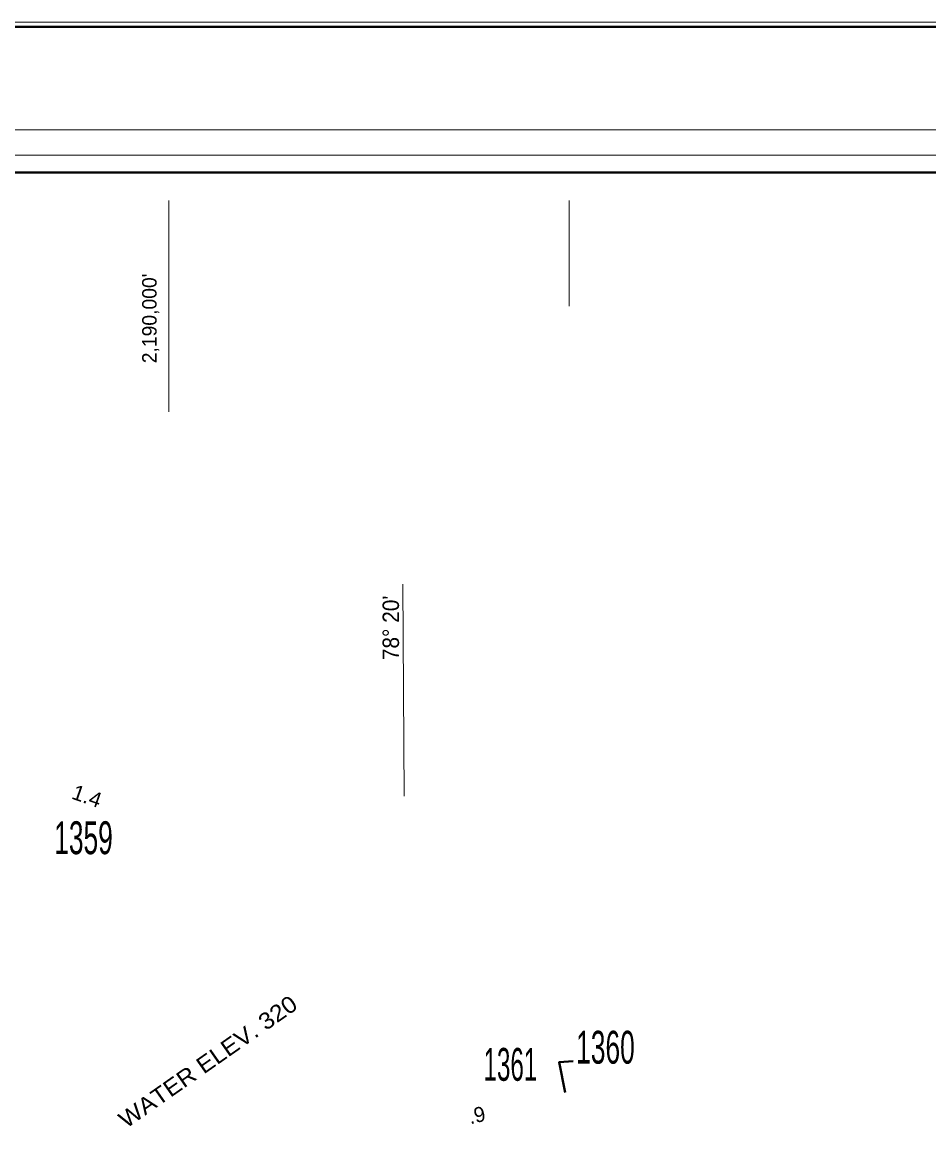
# Model space of a CAD drawing. Extents: x 592404 to 689035, y 259285 to 315682.
# Drawn here: x 666396 to 673298, y 307260 to 315682 of the extents above; entities that cross this region are included whole.
import ezdxf
from ezdxf.enums import TextEntityAlignment as Align

# ---------------------------------------------------------------- set-up
doc = ezdxf.new("R2010")
doc.units = 0
doc.header["$LTSCALE"] = 48
for name, color, linetype, lineweight in [('1', 7, 'Continuous', 25), ('20', 7, 'Continuous', 40), ('23', 7, 'Continuous', 25), ('38', 7, 'Continuous', 40), ('40', 7, 'Continuous', 40), ('60', 7, 'Continuous', 13), ('61', 7, 'Continuous', 13)]:
    doc.layers.add(name, color=color, linetype=linetype, lineweight=lineweight)
doc.layers.add('57', color=7, linetype='Continuous')

msp = doc.modelspace()

# ---------------------------------------------------------------- linework, layer by layer
at = {"layer": '1', "lineweight": 13}
msp.add_lwpolyline([(689035.11, 259285.14), (592404.46, 259285.14), (592404.46, 315682.18), (689035.11, 315682.18)], close=True, dxfattribs=at)
at = {"layer": '20'}
for points in [[(592439.47, 315647.18), (689000.11, 315647.18), (689000.11, 259320.14), (592439.47, 259320.14)], [(595627.32, 314538.22), (688074.6, 314538.22), (688074.6, 260411.85), (595627.32, 260411.85)]]:
    msp.add_lwpolyline(points, close=True, dxfattribs=at)
at = {"layer": '20', "lineweight": 13}
msp.add_lwpolyline([(595318.13, 314863.68), (595318.13, 260102.57), (595496.68, 260281.25), (595496.68, 314668.85), (688205.21, 314668.85), (688205.21, 260281.25), (595496.68, 260281.25), (595318.13, 260102.57), (688383.79, 260102.57), (688383.79, 314863.68)], close=True, dxfattribs=at)
at = {"layer": '38'}
msp.add_lwpolyline([(670588.84, 307774.15), (670483.23, 307767.33), (670528.03, 307536.7)], dxfattribs=at)
at = {"layer": '60'}
msp.add_line((669304.48, 309791.12), (669293.64, 311406.19), dxfattribs=at)
at = {"layer": '61'}
msp.add_line((667512, 312715.99), (667512, 314324.99), dxfattribs=at)
for points in [[(670560, 314312.49), (670560, 314314.49), (670560, 314316.49), (670560, 314318.49), (670560, 314320.49), (670560, 314322.49), (670560, 314324.99)], [(670560, 314114.49), (670560, 314116.49), (670560, 314118.49), (670560, 314120.49), (670560, 314122.49), (670560, 314124.49), (670560, 314126.49), (670560, 314128.49), (670560, 314130.49), (670560, 314132.49), (670560, 314134.49), (670560, 314136.49), (670560, 314138.49), (670560, 314140.49), (670560, 314142.49), (670560, 314144.49), (670560, 314146.49), (670560, 314148.49), (670560, 314150.49), (670560, 314152.49), (670560, 314154.49), (670560, 314156.49), (670560, 314158.49), (670560, 314160.49), (670560, 314162.49), (670560, 314164.49), (670560, 314166.49), (670560, 314168.49), (670560, 314170.49), (670560, 314172.49), (670560, 314174.49), (670560, 314176.49), (670560, 314178.49), (670560, 314180.49), (670560, 314182.49), (670560, 314184.49), (670560, 314186.49), (670560, 314188.49), (670560, 314190.49), (670560, 314192.49), (670560, 314194.49), (670560, 314196.49), (670560, 314198.49), (670560, 314200.49), (670560, 314202.49), (670560, 314204.49), (670560, 314206.49), (670560, 314208.49), (670560, 314210.49), (670560, 314212.49), (670560, 314214.49), (670560, 314216.49), (670560, 314218.49), (670560, 314220.49), (670560, 314222.49), (670560, 314224.49), (670560, 314226.49), (670560, 314228.49), (670560, 314230.49), (670560, 314232.49), (670560, 314234.49), (670560, 314236.49), (670560, 314238.49), (670560, 314240.49), (670560, 314242.49), (670560, 314244.49), (670560, 314246.49), (670560, 314248.49), (670560, 314250.49), (670560, 314252.49), (670560, 314254.49), (670560, 314256.49), (670560, 314258.49), (670560, 314260.49), (670560, 314262.49), (670560, 314264.49), (670560, 314266.49), (670560, 314268.49), (670560, 314270.49), (670560, 314272.49), (670560, 314274.49), (670560, 314276.49), (670560, 314278.49), (670560, 314280.49), (670560, 314282.49), (670560, 314284.49), (670560, 314286.49), (670560, 314288.49), (670560, 314290.49), (670560, 314292.49), (670560, 314294.49), (670560, 314296.49), (670560, 314298.49), (670560, 314300.49), (670560, 314302.49), (670560, 314304.49), (670560, 314306.49), (670560, 314308.49), (670560, 314310.49), (670560, 314312.49)], [(670560, 313916.49), (670560, 313918.49), (670560, 313920.49), (670560, 313922.49), (670560, 313924.49), (670560, 313926.49), (670560, 313928.49), (670560, 313930.49), (670560, 313932.49), (670560, 313934.49), (670560, 313936.49), (670560, 313938.49), (670560, 313940.49), (670560, 313942.49), (670560, 313944.49), (670560, 313946.49), (670560, 313948.49), (670560, 313950.49), (670560, 313952.49), (670560, 313954.49), (670560, 313956.49), (670560, 313958.49), (670560, 313960.49), (670560, 313962.49), (670560, 313964.49), (670560, 313966.49), (670560, 313968.49), (670560, 313970.49), (670560, 313972.49), (670560, 313974.49), (670560, 313976.49), (670560, 313978.49), (670560, 313980.49), (670560, 313982.49), (670560, 313984.49), (670560, 313986.49), (670560, 313988.49), (670560, 313990.49), (670560, 313992.49), (670560, 313994.49), (670560, 313996.49), (670560, 313998.49), (670560, 314000.49), (670560, 314002.49), (670560, 314004.49), (670560, 314006.49), (670560, 314008.49), (670560, 314010.49), (670560, 314012.49), (670560, 314014.49), (670560, 314016.49), (670560, 314018.49), (670560, 314020.49), (670560, 314022.49), (670560, 314024.49), (670560, 314026.49), (670560, 314028.49), (670560, 314030.49), (670560, 314032.49), (670560, 314034.49), (670560, 314036.49), (670560, 314038.49), (670560, 314040.49), (670560, 314042.49), (670560, 314044.49), (670560, 314046.49), (670560, 314048.49), (670560, 314050.49), (670560, 314052.49), (670560, 314054.49), (670560, 314056.49), (670560, 314058.49), (670560, 314060.49), (670560, 314062.49), (670560, 314064.49), (670560, 314066.49), (670560, 314068.49), (670560, 314070.49), (670560, 314072.49), (670560, 314074.49), (670560, 314076.49), (670560, 314078.49), (670560, 314080.49), (670560, 314082.49), (670560, 314084.49), (670560, 314086.49), (670560, 314088.49), (670560, 314090.49), (670560, 314092.49), (670560, 314094.49), (670560, 314096.49), (670560, 314098.49), (670560, 314100.49), (670560, 314102.49), (670560, 314104.49), (670560, 314106.49), (670560, 314108.49), (670560, 314110.49), (670560, 314112.49), (670560, 314114.49)], [(670560, 313718.49), (670560, 313720.49), (670560, 313722.49), (670560, 313724.49), (670560, 313726.49), (670560, 313728.49), (670560, 313730.49), (670560, 313732.49), (670560, 313734.49), (670560, 313736.49), (670560, 313738.49), (670560, 313740.49), (670560, 313742.49), (670560, 313744.49), (670560, 313746.49), (670560, 313748.49), (670560, 313750.49), (670560, 313752.49), (670560, 313754.49), (670560, 313756.49), (670560, 313758.49), (670560, 313760.49), (670560, 313762.49), (670560, 313764.49), (670560, 313766.49), (670560, 313768.49), (670560, 313770.49), (670560, 313772.49), (670560, 313774.49), (670560, 313776.49), (670560, 313778.49), (670560, 313780.49), (670560, 313782.49), (670560, 313784.49), (670560, 313786.49), (670560, 313788.49), (670560, 313790.49), (670560, 313792.49), (670560, 313794.49), (670560, 313796.49), (670560, 313798.49), (670560, 313800.49), (670560, 313802.49), (670560, 313804.49), (670560, 313806.49), (670560, 313808.49), (670560, 313810.49), (670560, 313812.49), (670560, 313814.49), (670560, 313816.49), (670560, 313818.49), (670560, 313820.49), (670560, 313822.49), (670560, 313824.49), (670560, 313826.49), (670560, 313828.49), (670560, 313830.49), (670560, 313832.49), (670560, 313834.49), (670560, 313836.49), (670560, 313838.49), (670560, 313840.49), (670560, 313842.49), (670560, 313844.49), (670560, 313846.49), (670560, 313848.49), (670560, 313850.49), (670560, 313852.49), (670560, 313854.49), (670560, 313856.49), (670560, 313858.49), (670560, 313860.49), (670560, 313862.49), (670560, 313864.49), (670560, 313866.49), (670560, 313868.49), (670560, 313870.49), (670560, 313872.49), (670560, 313874.49), (670560, 313876.49), (670560, 313878.49), (670560, 313880.49), (670560, 313882.49), (670560, 313884.49), (670560, 313886.49), (670560, 313888.49), (670560, 313890.49), (670560, 313892.49), (670560, 313894.49), (670560, 313896.49), (670560, 313898.49), (670560, 313900.49), (670560, 313902.49), (670560, 313904.49), (670560, 313906.49), (670560, 313908.49), (670560, 313910.49), (670560, 313912.49), (670560, 313914.49), (670560, 313916.49)], [(670560, 313520.49), (670560, 313522.49), (670560, 313524.49), (670560, 313526.49), (670560, 313528.49), (670560, 313530.49), (670560, 313532.49), (670560, 313534.49), (670560, 313536.49), (670560, 313538.49), (670560, 313540.49), (670560, 313542.49), (670560, 313544.49), (670560, 313546.49), (670560, 313548.49), (670560, 313550.49), (670560, 313552.49), (670560, 313554.49), (670560, 313556.49), (670560, 313558.49), (670560, 313560.49), (670560, 313562.49), (670560, 313564.49), (670560, 313566.49), (670560, 313568.49), (670560, 313570.49), (670560, 313572.49), (670560, 313574.49), (670560, 313576.49), (670560, 313578.49), (670560, 313580.49), (670560, 313582.49), (670560, 313584.49), (670560, 313586.49), (670560, 313588.49), (670560, 313590.49), (670560, 313592.49), (670560, 313594.49), (670560, 313596.49), (670560, 313598.49), (670560, 313600.49), (670560, 313602.49), (670560, 313604.49), (670560, 313606.49), (670560, 313608.49), (670560, 313610.49), (670560, 313612.49), (670560, 313614.49), (670560, 313616.49), (670560, 313618.49), (670560, 313620.49), (670560, 313622.49), (670560, 313624.49), (670560, 313626.49), (670560, 313628.49), (670560, 313630.49), (670560, 313632.49), (670560, 313634.49), (670560, 313636.49), (670560, 313638.49), (670560, 313640.49), (670560, 313642.49), (670560, 313644.49), (670560, 313646.49), (670560, 313648.49), (670560, 313650.49), (670560, 313652.49), (670560, 313654.49), (670560, 313656.49), (670560, 313658.49), (670560, 313660.49), (670560, 313662.49), (670560, 313664.49), (670560, 313666.49), (670560, 313668.49), (670560, 313670.49), (670560, 313672.49), (670560, 313674.49), (670560, 313676.49), (670560, 313678.49), (670560, 313680.49), (670560, 313682.49), (670560, 313684.49), (670560, 313686.49), (670560, 313688.49), (670560, 313690.49), (670560, 313692.49), (670560, 313694.49), (670560, 313696.49), (670560, 313698.49), (670560, 313700.49), (670560, 313702.49), (670560, 313704.49), (670560, 313706.49), (670560, 313708.49), (670560, 313710.49), (670560, 313712.49), (670560, 313714.49), (670560, 313716.49), (670560, 313718.49)]]:
    msp.add_lwpolyline(points, dxfattribs=at)

# ---------------------------------------------------------------- texts
at = {"layer": '23'}
for s, width, p in [('1359', 0.6, (666862.84, 309350.64)), ('1360', 0.6, (670835.83, 307756.46)), ('1361', 0.55, (670112.29, 307625.93))]:
    msp.add_text(s, height=250, dxfattribs=dict(at, width=width)).set_placement(p, align=Align.CENTER)
at = {"layer": '40', "width": 1.05}
msp.add_text('1.4', height=115, rotation=340.596, dxfattribs=at).set_placement((666870.32, 309738.05), align=Align.CENTER)
at = {"layer": '40'}
msp.add_text('.9', height=115, rotation=12.804, dxfattribs=at).set_placement((669869.08, 307308.97), align=Align.CENTER)
at = {"layer": '57', "width": 1.1}
msp.add_text('WATER ELEV. 320', height=126, rotation=35.006, dxfattribs=at).set_placement((667845.82, 307720.31), align=Align.CENTER)
at = {"layer": '60', "width": 0.95}
msp.add_text("78° 20'", height=125, rotation=90, dxfattribs=at).set_placement((669264.27, 311072.37), align=Align.CENTER)
at = {"layer": '61'}
msp.add_text("2,190,000'", height=110, rotation=90, dxfattribs=at).set_placement((667419.22, 313427.38), align=Align.CENTER)

doc.saveas('drawing.dxf')
